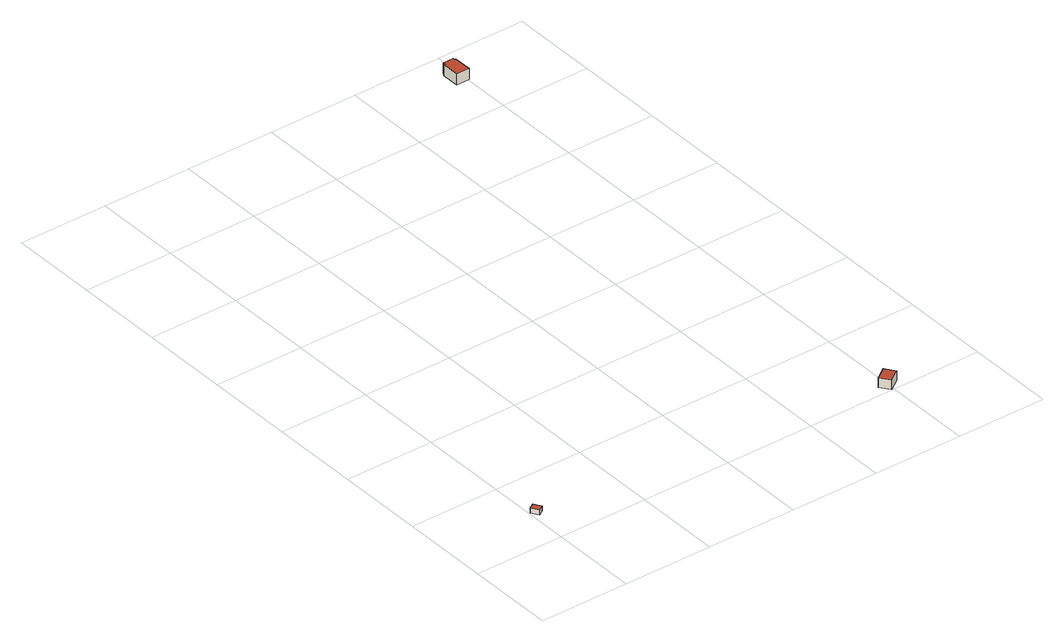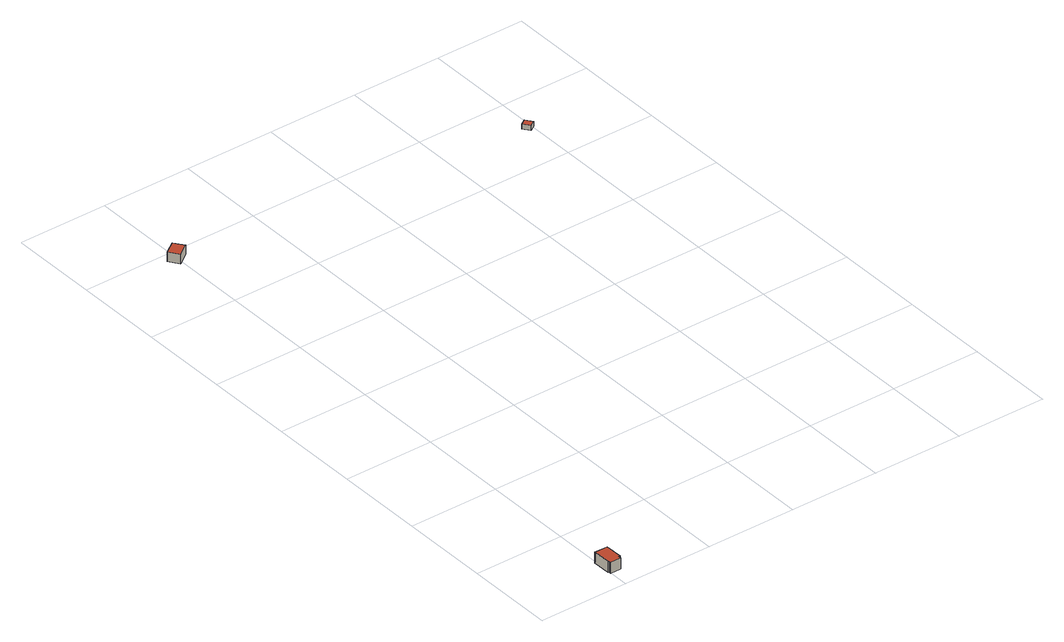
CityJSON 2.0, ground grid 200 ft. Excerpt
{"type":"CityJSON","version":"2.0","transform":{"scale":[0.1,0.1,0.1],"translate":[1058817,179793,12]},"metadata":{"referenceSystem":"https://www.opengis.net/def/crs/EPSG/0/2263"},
"CityObjects":{
"building1":{"type":"Building","attributes":{"name":"Bldg_3511012319","BIN":"4515928"},"geometry":[{"type":"MultiSurface","lod":"2","boundaries":[[[0,1,2,3]],[[4,5,6,7]],[[4,7,3,2]],[[5,4,2,1]],[[6,5,1,0]],[[7,6,0,3]]],"semantics":{"surfaces":[{"type":"GroundSurface"},{"type":"RoofSurface","BIN":"4515928"},{"type":"WallSurface"}],"values":[0,1,2,2,2,2]}}]},
"building2":{"type":"Building","attributes":{"name":"Bldg_3210011435","BIN":"4289182"},"geometry":[{"type":"MultiSurface","lod":"2","boundaries":[[[8,9,10,11]],[[12,13,14,15]],[[8,11,15,14]],[[9,8,14,13]],[[10,9,13,12]],[[11,10,12,15]]],"semantics":{"surfaces":[{"type":"RoofSurface","BIN":"4289182"},{"type":"GroundSurface"},{"type":"WallSurface"}],"values":[0,1,2,2,2,2]}}]},
"building3":{"type":"Building","attributes":{"name":"Bldg_3210019168","BIN":"4289534"},"geometry":[{"type":"MultiSurface","lod":"2","boundaries":[[[16,17,18,19,20,21,22,23]],[[24,25,26,27,28,29,30,31]],[[17,16,31,30]],[[18,17,30,29]],[[19,18,29,28]],[[20,19,28,27]],[[21,20,27,26]],[[22,21,26,25]],[[23,22,25,24]],[[16,23,24,31]]],"semantics":{"surfaces":[{"type":"RoofSurface","BIN":"4289534"},{"type":"GroundSurface"},{"type":"WallSurface"}],"values":[0,1,2,2,2,2,2,2,2,2]}}]}
},
"vertices":[
[109,784,31],[3,941,31],[121,1020,31],[227,864,31],[121,1020,146],[3,941,146],[109,784,146],[227,864,146],
[8057,409,224],[7798,226,224],[7952,8,224],[8211,191,224],[7952,8,7],[7798,226,7],[8057,409,7],[8211,191,7],
[8004,13543,250],[7764,13540,250],[7764,13485,250],[7731,13485,250],[7734,13087,250],[8029,13089,250],[8026,13491,250],[8004,13491,250],[8004,13491,1],[8026,13491,1],[8029,13089,1],[7734,13087,1],[7731,13485,1],[7764,13485,1],[7764,13540,1],[8004,13543,1]
]}
